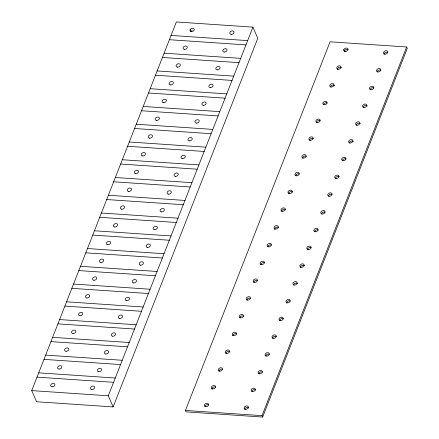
<?xml version="1.0" encoding="UTF-8"?>
<svg xmlns="http://www.w3.org/2000/svg" width="439" height="439" viewBox="0 0 439 439"><rect width="100%" height="100%" fill="white"/><g stroke="black" fill="none" stroke-linecap="round" stroke-linejoin="round"><path stroke-width="0.66" d="M31.729 390.606L176.368 21.95L252.941 27.136L257.781 38.27L113.147 406.926L36.569 401.745L31.729 390.606L108.301 395.791L113.147 406.926M191.47 31.624A2.217 1.597 -23.5 0 0 194.23 29.183A2.217 1.597 -23.5 0 0 190.718 28.947A2.217 1.597 -23.5 0 0 191.47 31.624L192.139 29.918M108.301 395.791L252.941 27.136M185.445 410.454L330.084 41.798L406.662 46.984L407.271 48.394L262.632 417.05L186.059 411.864L185.445 410.454L262.017 415.64L262.632 417.05M262.017 415.64L406.662 46.984M171.084 35.422L247.656 40.607M169.399 39.708L245.972 44.893M164.115 53.185L240.687 58.365M162.43 57.471L239.008 62.651M157.146 70.942L233.718 76.128M155.466 75.228L232.039 80.414M150.176 88.7L226.754 93.886M148.497 92.986L225.07 98.171M143.213 106.457L219.785 111.643M141.528 110.743L218.101 115.929M136.244 124.221L212.816 129.406M134.559 128.506L211.137 133.692M129.275 141.978L205.847 147.164M127.595 146.264L204.168 151.45M122.305 159.736L198.883 164.921M120.626 164.021L197.199 169.207M115.342 177.499L191.914 182.679M113.657 181.784L190.23 186.97M108.373 195.256L184.945 200.442M106.688 199.542L183.266 204.728M101.404 213.014L177.976 218.199M99.724 217.3L176.297 222.485M94.434 230.771L171.012 235.957M92.755 235.063L169.328 240.243M87.471 248.534L164.043 253.72M85.786 252.82L162.359 258.006M80.502 266.292L157.074 271.478M78.817 270.578L155.395 275.763M73.532 284.049L150.105 289.235M71.853 288.335L148.426 293.521M66.563 301.812L143.141 306.993M64.884 306.098L141.457 311.284M59.6 319.57L136.172 324.756M57.915 323.856L134.488 329.041M52.631 337.328L129.203 342.513M50.946 341.613L127.524 346.799M45.661 355.085L122.234 360.271M43.982 359.376L120.555 364.557M38.692 372.848L115.27 378.034M37.013 377.134L113.586 382.32M343.836 49.629L344.445 51.039M190.114 29.781L190.921 31.641M344.341 51.489A2.217 1.597 -23.5 0 1 345.773 49.739A2.217 1.597 -23.5 0 1 348.067 49.766M384.098 54.178A2.217 1.597 -23.5 0 1 385.524 52.433A2.217 1.597 -23.5 0 1 387.818 52.46M337.415 69.675A2.217 1.597 -23.5 0 1 338.804 67.502A2.217 1.597 -23.5 0 1 341.41 67.825M377.128 71.941A2.217 1.597 -23.5 0 1 378.555 70.191A2.217 1.597 -23.5 0 1 380.854 70.218M330.408 87.004A2.217 1.597 -23.5 0 1 332.103 85.15A2.217 1.597 -23.5 0 1 334.441 85.589M370.159 89.699A2.217 1.597 -23.5 0 1 371.592 87.948A2.217 1.597 -23.5 0 1 373.885 87.976M323.439 104.767A2.217 1.597 -23.5 0 1 324.865 103.017A2.217 1.597 -23.5 0 1 327.159 103.044M363.196 107.456A2.217 1.597 -23.5 0 1 364.891 105.601A2.217 1.597 -23.5 0 1 367.229 106.035M316.47 122.525A2.217 1.597 -23.5 0 1 317.902 120.774A2.217 1.597 -23.5 0 1 320.196 120.807M356.227 125.214A2.217 1.597 -23.5 0 1 357.922 123.359A2.217 1.597 -23.5 0 1 360.26 123.798M309.506 140.282A2.217 1.597 -23.5 0 1 310.933 138.537A2.217 1.597 -23.5 0 1 313.226 138.565M349.257 142.977A2.217 1.597 -23.5 0 1 350.953 141.117A2.217 1.597 -23.5 0 1 353.296 141.556M302.575 158.468A2.217 1.597 -23.5 0 1 303.706 156.427A2.217 1.597 -23.5 0 1 306.257 156.322M342.288 160.734A2.217 1.597 -23.5 0 1 343.721 158.989A2.217 1.597 -23.5 0 1 346.014 159.017M295.568 175.803A2.217 1.597 -23.5 0 1 296.994 174.053A2.217 1.597 -23.5 0 1 299.288 174.08M335.325 178.492A2.217 1.597 -23.5 0 1 336.751 176.747A2.217 1.597 -23.5 0 1 339.045 176.774M288.599 193.561A2.217 1.597 -23.5 0 1 290.3 191.706A2.217 1.597 -23.5 0 1 292.637 192.139M328.356 196.255A2.217 1.597 -23.5 0 1 329.782 194.504A2.217 1.597 -23.5 0 1 332.076 194.532M281.635 211.318A2.217 1.597 -23.5 0 1 283.331 209.463A2.217 1.597 -23.5 0 1 285.668 209.902M321.386 214.012A2.217 1.597 -23.5 0 1 322.813 212.262A2.217 1.597 -23.5 0 1 325.107 212.295M274.704 229.504A2.217 1.597 -23.5 0 1 276.093 227.331A2.217 1.597 -23.5 0 1 278.699 227.66M314.417 231.77A2.217 1.597 -23.5 0 1 315.85 230.025A2.217 1.597 -23.5 0 1 318.143 230.052M267.697 246.839A2.217 1.597 -23.5 0 1 269.123 245.088A2.217 1.597 -23.5 0 1 271.417 245.121M307.454 249.533A2.217 1.597 -23.5 0 1 308.88 247.783A2.217 1.597 -23.5 0 1 311.174 247.81M260.728 264.596A2.217 1.597 -23.5 0 1 262.16 262.851A2.217 1.597 -23.5 0 1 264.454 262.879M300.523 267.713A2.217 1.597 -23.5 0 1 301.911 265.54A2.217 1.597 -23.5 0 1 304.518 265.869M253.764 282.359A2.217 1.597 -23.5 0 1 255.191 280.609A2.217 1.597 -23.5 0 1 257.484 280.636M293.515 285.048A2.217 1.597 -23.5 0 1 295.211 283.193A2.217 1.597 -23.5 0 1 297.554 283.627M246.795 300.117A2.217 1.597 -23.5 0 1 248.222 298.366A2.217 1.597 -23.5 0 1 250.515 298.394M286.59 303.234A2.217 1.597 -23.5 0 1 287.721 301.192A2.217 1.597 -23.5 0 1 290.272 301.088M239.826 317.874A2.217 1.597 -23.5 0 1 241.252 316.129A2.217 1.597 -23.5 0 1 243.546 316.157M279.583 320.569A2.217 1.597 -23.5 0 1 281.009 318.818A2.217 1.597 -23.5 0 1 283.303 318.846M232.857 335.632A2.217 1.597 -23.5 0 1 234.558 333.777A2.217 1.597 -23.5 0 1 236.895 334.216M272.614 338.326A2.217 1.597 -23.5 0 1 274.04 336.576A2.217 1.597 -23.5 0 1 276.334 336.609M225.931 353.818A2.217 1.597 -23.5 0 1 227.32 351.644A2.217 1.597 -23.5 0 1 229.926 351.974M265.644 356.084A2.217 1.597 -23.5 0 1 267.071 354.339A2.217 1.597 -23.5 0 1 269.365 354.366M218.924 371.153A2.217 1.597 -23.5 0 1 220.351 369.408A2.217 1.597 -23.5 0 1 222.644 369.435M258.675 373.847A2.217 1.597 -23.5 0 1 260.107 372.096A2.217 1.597 -23.5 0 1 262.401 372.124M211.999 389.338A2.217 1.597 -23.5 0 1 213.129 387.297A2.217 1.597 -23.5 0 1 215.675 387.193M251.816 391.154A2.217 1.597 -23.5 0 1 253.682 389.662A2.217 1.597 -23.5 0 1 255.745 390.183M204.986 406.673A2.217 1.597 -23.5 0 1 206.418 404.923A2.217 1.597 -23.5 0 1 208.712 404.95M244.742 409.362A2.217 1.597 -23.5 0 1 246.438 407.507A2.217 1.597 -23.5 0 1 248.776 407.941M345.191 51.473A2.217 1.597 -23.5 0 0 347.946 49.031A2.217 1.597 -23.5 0 0 344.439 48.795A2.217 1.597 -23.5 0 0 345.191 51.473M384.943 54.167A2.217 1.597 -23.5 0 0 387.703 51.725A2.217 1.597 -23.5 0 0 384.196 51.484A2.217 1.597 -23.5 0 0 384.943 54.167M377.974 71.925A2.217 1.597 -23.5 0 0 380.734 69.483A2.217 1.597 -23.5 0 0 377.227 69.247A2.217 1.597 -23.5 0 0 377.974 71.925M338.222 69.236A2.217 1.597 -23.5 0 0 340.982 66.788A2.217 1.597 -23.5 0 0 337.47 66.552A2.217 1.597 -23.5 0 0 338.222 69.236M331.253 86.993A2.217 1.597 -23.5 0 0 334.013 84.551A2.217 1.597 -23.5 0 0 330.507 84.31A2.217 1.597 -23.5 0 0 331.253 86.993M371.01 89.682A2.217 1.597 -23.5 0 0 373.765 87.24A2.217 1.597 -23.5 0 0 370.258 87.004A2.217 1.597 -23.5 0 0 371.01 89.682M205.836 406.657A2.217 1.597 -23.5 0 0 208.591 404.215A2.217 1.597 -23.5 0 0 205.084 403.979A2.217 1.597 -23.5 0 0 205.836 406.657M245.588 409.351A2.217 1.597 -23.5 0 0 248.348 406.909A2.217 1.597 -23.5 0 0 244.841 406.668A2.217 1.597 -23.5 0 0 245.588 409.351M322.231 213.996A2.217 1.597 -23.5 0 0 324.992 211.554A2.217 1.597 -23.5 0 0 321.485 211.318A2.217 1.597 -23.5 0 0 322.231 213.996M282.48 211.307A2.217 1.597 -23.5 0 0 285.24 208.865A2.217 1.597 -23.5 0 0 281.728 208.629A2.217 1.597 -23.5 0 0 282.48 211.307M350.102 142.96A2.217 1.597 -23.5 0 0 352.863 140.518A2.217 1.597 -23.5 0 0 349.356 140.282A2.217 1.597 -23.5 0 0 350.102 142.96M310.351 140.271A2.217 1.597 -23.5 0 0 313.111 137.83A2.217 1.597 -23.5 0 0 309.599 137.588A2.217 1.597 -23.5 0 0 310.351 140.271M357.072 125.203A2.217 1.597 -23.5 0 0 359.832 122.761A2.217 1.597 -23.5 0 0 356.325 122.525A2.217 1.597 -23.5 0 0 357.072 125.203M317.32 122.508A2.217 1.597 -23.5 0 0 320.075 120.066A2.217 1.597 -23.5 0 0 316.568 119.831A2.217 1.597 -23.5 0 0 317.32 122.508M324.284 104.751A2.217 1.597 -23.5 0 0 327.044 102.309A2.217 1.597 -23.5 0 0 323.538 102.073A2.217 1.597 -23.5 0 0 324.284 104.751M364.041 107.445A2.217 1.597 -23.5 0 0 366.801 105.003A2.217 1.597 -23.5 0 0 363.289 104.762A2.217 1.597 -23.5 0 0 364.041 107.445M343.139 160.723A2.217 1.597 -23.5 0 0 345.894 158.276A2.217 1.597 -23.5 0 0 342.387 158.04A2.217 1.597 -23.5 0 0 343.139 160.723M303.382 158.029A2.217 1.597 -23.5 0 0 306.142 155.587A2.217 1.597 -23.5 0 0 302.636 155.351A2.217 1.597 -23.5 0 0 303.382 158.029M296.413 175.787A2.217 1.597 -23.5 0 0 299.173 173.345A2.217 1.597 -23.5 0 0 295.666 173.109A2.217 1.597 -23.5 0 0 296.413 175.787M336.17 178.481A2.217 1.597 -23.5 0 0 338.93 176.039A2.217 1.597 -23.5 0 0 335.418 175.798A2.217 1.597 -23.5 0 0 336.17 178.481M329.201 196.238A2.217 1.597 -23.5 0 0 331.961 193.797A2.217 1.597 -23.5 0 0 328.454 193.561A2.217 1.597 -23.5 0 0 329.201 196.238M289.449 193.55A2.217 1.597 -23.5 0 0 292.204 191.108A2.217 1.597 -23.5 0 0 288.697 190.866A2.217 1.597 -23.5 0 0 289.449 193.55M315.268 231.759A2.217 1.597 -23.5 0 0 318.023 229.317A2.217 1.597 -23.5 0 0 314.516 229.076A2.217 1.597 -23.5 0 0 315.268 231.759M275.511 229.065A2.217 1.597 -23.5 0 0 278.271 226.623A2.217 1.597 -23.5 0 0 274.765 226.387A2.217 1.597 -23.5 0 0 275.511 229.065M268.542 246.828A2.217 1.597 -23.5 0 0 271.302 244.38A2.217 1.597 -23.5 0 0 267.795 244.144A2.217 1.597 -23.5 0 0 268.542 246.828M308.299 249.517A2.217 1.597 -23.5 0 0 311.059 247.075A2.217 1.597 -23.5 0 0 307.547 246.839A2.217 1.597 -23.5 0 0 308.299 249.517M301.33 267.274A2.217 1.597 -23.5 0 0 304.09 264.832A2.217 1.597 -23.5 0 0 300.583 264.596A2.217 1.597 -23.5 0 0 301.33 267.274M261.578 264.585A2.217 1.597 -23.5 0 0 264.333 262.143A2.217 1.597 -23.5 0 0 260.826 261.902A2.217 1.597 -23.5 0 0 261.578 264.585M294.36 285.037A2.217 1.597 -23.5 0 0 297.121 282.595A2.217 1.597 -23.5 0 0 293.614 282.354A2.217 1.597 -23.5 0 0 294.36 285.037M254.609 282.343A2.217 1.597 -23.5 0 0 257.369 279.901A2.217 1.597 -23.5 0 0 253.857 279.665A2.217 1.597 -23.5 0 0 254.609 282.343M240.671 317.863A2.217 1.597 -23.5 0 0 243.431 315.421A2.217 1.597 -23.5 0 0 239.924 315.18A2.217 1.597 -23.5 0 0 240.671 317.863M280.428 320.552A2.217 1.597 -23.5 0 0 283.188 318.11A2.217 1.597 -23.5 0 0 279.676 317.874A2.217 1.597 -23.5 0 0 280.428 320.552M247.64 300.1A2.217 1.597 -23.5 0 0 250.4 297.658A2.217 1.597 -23.5 0 0 246.894 297.422A2.217 1.597 -23.5 0 0 247.64 300.1M287.397 302.795A2.217 1.597 -23.5 0 0 290.152 300.353A2.217 1.597 -23.5 0 0 286.645 300.117A2.217 1.597 -23.5 0 0 287.397 302.795M273.459 338.315A2.217 1.597 -23.5 0 0 276.219 335.868A2.217 1.597 -23.5 0 0 272.712 335.632A2.217 1.597 -23.5 0 0 273.459 338.315M233.707 335.621A2.217 1.597 -23.5 0 0 236.462 333.179A2.217 1.597 -23.5 0 0 232.955 332.943A2.217 1.597 -23.5 0 0 233.707 335.621M226.738 353.379A2.217 1.597 -23.5 0 0 229.498 350.937A2.217 1.597 -23.5 0 0 225.986 350.701A2.217 1.597 -23.5 0 0 226.738 353.379M266.489 356.073A2.217 1.597 -23.5 0 0 269.25 353.631A2.217 1.597 -23.5 0 0 265.743 353.39A2.217 1.597 -23.5 0 0 266.489 356.073M219.769 371.142A2.217 1.597 -23.5 0 0 222.529 368.694A2.217 1.597 -23.5 0 0 219.023 368.458A2.217 1.597 -23.5 0 0 219.769 371.142M259.526 373.83A2.217 1.597 -23.5 0 0 262.281 371.389A2.217 1.597 -23.5 0 0 258.774 371.153A2.217 1.597 -23.5 0 0 259.526 373.83M212.8 388.899A2.217 1.597 -23.5 0 0 215.56 386.457A2.217 1.597 -23.5 0 0 212.053 386.216A2.217 1.597 -23.5 0 0 212.8 388.899M252.557 391.588A2.217 1.597 -23.5 0 0 255.317 389.146A2.217 1.597 -23.5 0 0 251.805 388.91A2.217 1.597 -23.5 0 0 252.557 391.588M231.221 34.319A2.217 1.597 -23.5 0 0 233.982 31.877A2.217 1.597 -23.5 0 0 230.475 31.641A2.217 1.597 -23.5 0 0 231.221 34.319M184.501 49.387A2.217 1.597 -23.5 0 0 187.261 46.946A2.217 1.597 -23.5 0 0 183.754 46.704A2.217 1.597 -23.5 0 0 184.501 49.387M224.258 52.076A2.217 1.597 -23.5 0 0 227.012 49.634A2.217 1.597 -23.5 0 0 223.506 49.398A2.217 1.597 -23.5 0 0 224.258 52.076M177.532 67.145A2.217 1.597 -23.5 0 0 180.292 64.703A2.217 1.597 -23.5 0 0 176.785 64.467A2.217 1.597 -23.5 0 0 177.532 67.145M217.289 69.839A2.217 1.597 -23.5 0 0 220.049 67.392A2.217 1.597 -23.5 0 0 216.537 67.156A2.217 1.597 -23.5 0 0 217.289 69.839M170.568 84.903A2.217 1.597 -23.5 0 0 173.323 82.461A2.217 1.597 -23.5 0 0 169.816 82.225A2.217 1.597 -23.5 0 0 170.568 84.903M210.319 87.597A2.217 1.597 -23.5 0 0 213.08 85.155A2.217 1.597 -23.5 0 0 209.573 84.914A2.217 1.597 -23.5 0 0 210.319 87.597M163.599 102.666A2.217 1.597 -23.5 0 0 166.359 100.224A2.217 1.597 -23.5 0 0 162.847 99.982A2.217 1.597 -23.5 0 0 163.599 102.666M203.35 105.355A2.217 1.597 -23.5 0 0 206.111 102.913A2.217 1.597 -23.5 0 0 202.604 102.677A2.217 1.597 -23.5 0 0 203.35 105.355M156.63 120.423A2.217 1.597 -23.5 0 0 159.39 117.981A2.217 1.597 -23.5 0 0 155.883 117.745A2.217 1.597 -23.5 0 0 156.63 120.423M196.387 123.112A2.217 1.597 -23.5 0 0 199.141 120.67A2.217 1.597 -23.5 0 0 195.635 120.434A2.217 1.597 -23.5 0 0 196.387 123.112M149.661 138.181A2.217 1.597 -23.5 0 0 152.421 135.739A2.217 1.597 -23.5 0 0 148.914 135.503A2.217 1.597 -23.5 0 0 149.661 138.181M189.418 140.875A2.217 1.597 -23.5 0 0 192.178 138.433A2.217 1.597 -23.5 0 0 188.666 138.192A2.217 1.597 -23.5 0 0 189.418 140.875M142.697 155.944A2.217 1.597 -23.5 0 0 145.452 153.496A2.217 1.597 -23.5 0 0 141.945 153.26A2.217 1.597 -23.5 0 0 142.697 155.944M182.448 158.633A2.217 1.597 -23.5 0 0 185.209 156.191A2.217 1.597 -23.5 0 0 181.702 155.955A2.217 1.597 -23.5 0 0 182.448 158.633M135.728 173.701A2.217 1.597 -23.5 0 0 138.488 171.259A2.217 1.597 -23.5 0 0 134.976 171.018A2.217 1.597 -23.5 0 0 135.728 173.701M175.479 176.39A2.217 1.597 -23.5 0 0 178.239 173.948A2.217 1.597 -23.5 0 0 174.733 173.712A2.217 1.597 -23.5 0 0 175.479 176.39M128.759 191.459A2.217 1.597 -23.5 0 0 131.519 189.017A2.217 1.597 -23.5 0 0 128.012 188.781A2.217 1.597 -23.5 0 0 128.759 191.459M168.516 194.153A2.217 1.597 -23.5 0 0 171.27 191.711A2.217 1.597 -23.5 0 0 167.764 191.47A2.217 1.597 -23.5 0 0 168.516 194.153M121.79 209.216A2.217 1.597 -23.5 0 0 124.55 206.774A2.217 1.597 -23.5 0 0 121.043 206.539A2.217 1.597 -23.5 0 0 121.79 209.216M161.547 211.911A2.217 1.597 -23.5 0 0 164.307 209.469A2.217 1.597 -23.5 0 0 160.795 209.233A2.217 1.597 -23.5 0 0 161.547 211.911M114.826 226.979A2.217 1.597 -23.5 0 0 117.581 224.538A2.217 1.597 -23.5 0 0 114.074 224.296A2.217 1.597 -23.5 0 0 114.826 226.979M154.577 229.668A2.217 1.597 -23.5 0 0 157.338 227.226A2.217 1.597 -23.5 0 0 153.831 226.99A2.217 1.597 -23.5 0 0 154.577 229.668M107.857 244.737A2.217 1.597 -23.5 0 0 110.617 242.295A2.217 1.597 -23.5 0 0 107.105 242.059A2.217 1.597 -23.5 0 0 107.857 244.737M147.608 247.431A2.217 1.597 -23.5 0 0 150.368 244.984A2.217 1.597 -23.5 0 0 146.862 244.748A2.217 1.597 -23.5 0 0 147.608 247.431M100.888 262.495A2.217 1.597 -23.5 0 0 103.648 260.053A2.217 1.597 -23.5 0 0 100.141 259.817A2.217 1.597 -23.5 0 0 100.888 262.495M140.645 265.189A2.217 1.597 -23.5 0 0 143.399 262.747A2.217 1.597 -23.5 0 0 139.893 262.506A2.217 1.597 -23.5 0 0 140.645 265.189M93.919 280.258A2.217 1.597 -23.5 0 0 96.679 277.81A2.217 1.597 -23.5 0 0 93.172 277.574A2.217 1.597 -23.5 0 0 93.919 280.258M133.675 282.946A2.217 1.597 -23.5 0 0 136.436 280.505A2.217 1.597 -23.5 0 0 132.924 280.269A2.217 1.597 -23.5 0 0 133.675 282.946M86.955 298.015A2.217 1.597 -23.5 0 0 89.71 295.573A2.217 1.597 -23.5 0 0 86.203 295.332A2.217 1.597 -23.5 0 0 86.955 298.015M126.706 300.704A2.217 1.597 -23.5 0 0 129.467 298.262A2.217 1.597 -23.5 0 0 125.96 298.026A2.217 1.597 -23.5 0 0 126.706 300.704M79.986 315.773A2.217 1.597 -23.5 0 0 82.746 313.331A2.217 1.597 -23.5 0 0 79.234 313.095A2.217 1.597 -23.5 0 0 79.986 315.773M119.737 318.467A2.217 1.597 -23.5 0 0 122.497 316.025A2.217 1.597 -23.5 0 0 118.991 315.784A2.217 1.597 -23.5 0 0 119.737 318.467M73.017 333.53A2.217 1.597 -23.5 0 0 75.777 331.088A2.217 1.597 -23.5 0 0 72.27 330.852A2.217 1.597 -23.5 0 0 73.017 333.53M112.774 336.225A2.217 1.597 -23.5 0 0 115.528 333.783A2.217 1.597 -23.5 0 0 112.022 333.547A2.217 1.597 -23.5 0 0 112.774 336.225M66.048 351.293A2.217 1.597 -23.5 0 0 68.808 348.851A2.217 1.597 -23.5 0 0 65.301 348.61A2.217 1.597 -23.5 0 0 66.048 351.293M105.804 353.982A2.217 1.597 -23.5 0 0 108.565 351.54A2.217 1.597 -23.5 0 0 105.053 351.304A2.217 1.597 -23.5 0 0 105.804 353.982M59.084 369.051A2.217 1.597 -23.5 0 0 61.839 366.609A2.217 1.597 -23.5 0 0 58.332 366.373A2.217 1.597 -23.5 0 0 59.084 369.051M98.835 371.745A2.217 1.597 -23.5 0 0 101.596 369.298A2.217 1.597 -23.5 0 0 98.089 369.062A2.217 1.597 -23.5 0 0 98.835 371.745M52.115 386.808A2.217 1.597 -23.5 0 0 54.875 384.366A2.217 1.597 -23.5 0 0 51.363 384.13A2.217 1.597 -23.5 0 0 52.115 386.808M91.866 389.503A2.217 1.597 -23.5 0 0 94.626 387.061A2.217 1.597 -23.5 0 0 91.12 386.819A2.217 1.597 -23.5 0 0 91.866 389.503"/></g></svg>
